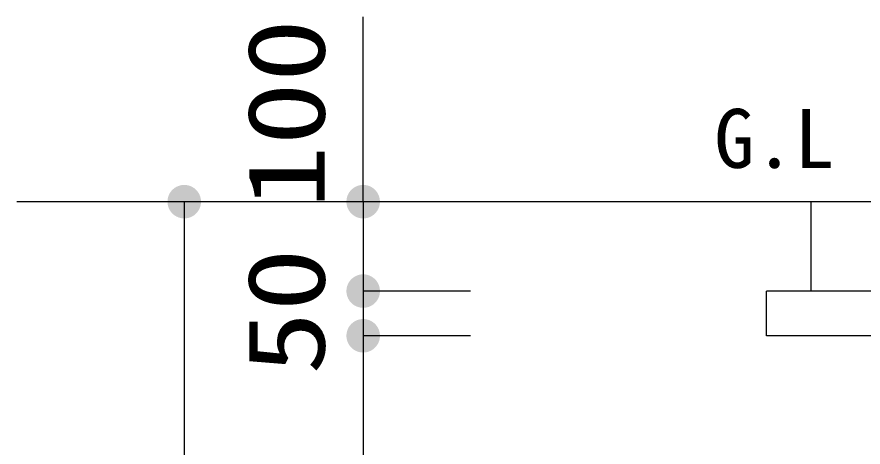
# Model space of a CAD drawing. Units: millimetres, scale not verified. Extents: x -8093 to 8093, y -5792 to 5792.
# Drawn here: x -1777 to -831, y -1585 to -1104 of the extents above; entities that cross this region are included whole.
import ezdxf
from ezdxf.enums import TextEntityAlignment as Align

# ---------------------------------------------------------------- set-up
doc = ezdxf.new("R2010")
doc.units = ezdxf.units.MM
doc.header["$LTSCALE"] = 30
doc.layers.add('0-2_00クル-フ-1機器', color=2, linetype='Continuous', lineweight=25)
doc.layers.add('0-3_00クル-フ-6寸法', color=132, linetype='Continuous', lineweight=25)
doc.styles.add('ＭＳ ゴシック', font='')
doc.styles.get('ＭＳ ゴシック').set_extended_font_data('MS Gothic')

msp = doc.modelspace()

# ---------------------------------------------------------------- linework, layer by layer
at = {"layer": '0-2_00クル-フ-1機器'}
for p, q in [((1029.82, -1310.82), (-1776.6, -1310.82)), ((-888.78, -1410.82), (-888.78, -1310.82)), ((-588.78, -1410.82), (-938.78, -1410.82)), ((-938.78, -1460.82), (-938.78, -1410.82)), ((-588.78, -1460.82), (-938.78, -1460.82))]:
    msp.add_line(p, q, dxfattribs=at)
at = {"layer": '0-3_00クル-フ-6寸法', "color": 4}
for p, q in [((-1389.58, -1310.82), (-1389.58, -1104.17)), ((-1469.58, -1310.82), (-1589.58, -1310.82)), ((-1589.58, -1310.82), (-1589.58, -3410.82)), ((-1269.58, -1310.82), (-1389.58, -1310.82)), ((-1389.58, -1310.82), (-1389.58, -1410.82)), ((-1269.58, -1410.82), (-1389.58, -1410.82)), ((-1269.58, -1410.82), (-1389.58, -1410.82)), ((-1389.58, -1410.82), (-1389.58, -1460.82)), ((-1269.58, -1460.82), (-1389.58, -1460.82)), ((-1269.58, -1460.82), (-1389.58, -1460.82)), ((-1389.58, -1460.82), (-1389.58, -3160.82))]:
    msp.add_line(p, q, dxfattribs=at)
at = {"layer": '0-3_00クル-フ-6寸法'}
for points in [[(-1589.58, -1310.82), (-1602.41, -1297.15), (-1600.6, -1295.65)], [(-1589.58, -1310.82), (-1600.6, -1295.65), (-1598.61, -1294.39)], [(-1589.58, -1310.82), (-1598.61, -1294.39), (-1596.48, -1293.39)], [(-1589.58, -1310.82), (-1596.48, -1293.39), (-1594.24, -1292.66)], [(-1589.58, -1310.82), (-1594.24, -1292.66), (-1591.93, -1292.22)], [(-1589.58, -1310.82), (-1591.93, -1292.22), (-1589.58, -1292.07)], [(-1589.58, -1310.82), (-1589.58, -1292.07), (-1587.23, -1292.22)], [(-1589.58, -1310.82), (-1587.23, -1292.22), (-1584.91, -1292.66)], [(-1589.58, -1310.82), (-1584.91, -1292.66), (-1582.67, -1293.39)], [(-1589.58, -1310.82), (-1582.67, -1293.39), (-1580.54, -1294.39)], [(-1589.58, -1310.82), (-1580.54, -1294.39), (-1578.56, -1295.65)], [(-1589.58, -1310.82), (-1578.56, -1295.65), (-1576.74, -1297.15)], [(-1389.58, -1310.82), (-1402.41, -1297.15), (-1400.6, -1295.65)], [(-1389.58, -1310.82), (-1400.6, -1295.65), (-1398.61, -1294.39)], [(-1389.58, -1310.82), (-1398.61, -1294.39), (-1396.48, -1293.39)], [(-1389.58, -1310.82), (-1396.48, -1293.39), (-1394.24, -1292.66)], [(-1389.58, -1310.82), (-1394.24, -1292.66), (-1391.93, -1292.22)], [(-1389.58, -1310.82), (-1391.93, -1292.22), (-1389.58, -1292.07)], [(-1389.58, -1310.82), (-1389.58, -1292.07), (-1387.23, -1292.22)], [(-1389.58, -1310.82), (-1387.23, -1292.22), (-1384.91, -1292.66)], [(-1389.58, -1310.82), (-1384.91, -1292.66), (-1382.67, -1293.39)], [(-1389.58, -1310.82), (-1382.67, -1293.39), (-1380.54, -1294.39)], [(-1389.58, -1310.82), (-1380.54, -1294.39), (-1378.56, -1295.65)], [(-1389.58, -1310.82), (-1378.56, -1295.65), (-1376.74, -1297.15)], [(-1589.58, -1310.82), (-1607.99, -1307.31), (-1607.41, -1305.03)], [(-1589.58, -1310.82), (-1607.41, -1305.03), (-1606.54, -1302.84)], [(-1589.58, -1310.82), (-1606.54, -1302.84), (-1605.41, -1300.77)], [(-1589.58, -1310.82), (-1605.41, -1300.77), (-1604.02, -1298.87)], [(-1589.58, -1310.82), (-1604.02, -1298.87), (-1602.41, -1297.15)], [(-1589.58, -1310.82), (-1576.74, -1297.15), (-1575.13, -1298.87)], [(-1589.58, -1310.82), (-1575.13, -1298.87), (-1573.75, -1300.77)], [(-1589.58, -1310.82), (-1573.75, -1300.77), (-1572.61, -1302.84)], [(-1589.58, -1310.82), (-1572.61, -1302.84), (-1571.74, -1305.03)], [(-1589.58, -1310.82), (-1571.74, -1305.03), (-1571.16, -1307.31)], [(-1389.58, -1310.82), (-1407.99, -1307.31), (-1407.41, -1305.03)], [(-1389.58, -1310.82), (-1407.41, -1305.03), (-1406.54, -1302.84)], [(-1389.58, -1310.82), (-1406.54, -1302.84), (-1405.41, -1300.77)], [(-1389.58, -1310.82), (-1405.41, -1300.77), (-1404.02, -1298.87)], [(-1389.58, -1310.82), (-1404.02, -1298.87), (-1402.41, -1297.15)], [(-1389.58, -1310.82), (-1376.74, -1297.15), (-1375.13, -1298.87)], [(-1389.58, -1310.82), (-1375.13, -1298.87), (-1373.75, -1300.77)], [(-1389.58, -1310.82), (-1373.75, -1300.77), (-1372.61, -1302.84)], [(-1389.58, -1310.82), (-1372.61, -1302.84), (-1371.74, -1305.03)], [(-1389.58, -1310.82), (-1371.74, -1305.03), (-1371.16, -1307.31)], [(-1589.58, -1310.82), (-1608.29, -1309.64), (-1607.99, -1307.31)], [(-1589.58, -1310.82), (-1608.29, -1312), (-1608.29, -1309.64)], [(-1589.58, -1310.82), (-1607.99, -1314.34), (-1608.29, -1312)], [(-1589.58, -1310.82), (-1607.41, -1316.62), (-1607.99, -1314.34)], [(-1589.58, -1310.82), (-1606.54, -1318.81), (-1607.41, -1316.62)], [(-1589.58, -1310.82), (-1605.41, -1320.87), (-1606.54, -1318.81)], [(-1589.58, -1310.82), (-1604.02, -1322.77), (-1605.41, -1320.87)], [(-1589.58, -1310.82), (-1602.41, -1324.49), (-1604.02, -1322.77)], [(-1589.58, -1310.82), (-1600.6, -1325.99), (-1602.41, -1324.49)], [(-1589.58, -1310.82), (-1598.61, -1327.25), (-1600.6, -1325.99)], [(-1589.58, -1310.82), (-1596.48, -1328.25), (-1598.61, -1327.25)], [(-1589.58, -1310.82), (-1594.24, -1328.98), (-1596.48, -1328.25)], [(-1589.58, -1310.82), (-1591.93, -1329.42), (-1594.24, -1328.98)], [(-1589.58, -1310.82), (-1589.58, -1329.57), (-1591.93, -1329.42)], [(-1589.58, -1310.82), (-1571.16, -1307.31), (-1570.86, -1309.64)], [(-1589.58, -1310.82), (-1570.86, -1309.64), (-1570.86, -1312)], [(-1589.58, -1310.82), (-1587.23, -1329.42), (-1589.58, -1329.57)], [(-1589.58, -1310.82), (-1584.91, -1328.98), (-1587.23, -1329.42)], [(-1589.58, -1310.82), (-1582.67, -1328.25), (-1584.91, -1328.98)], [(-1589.58, -1310.82), (-1580.54, -1327.25), (-1582.67, -1328.25)], [(-1589.58, -1310.82), (-1578.56, -1325.99), (-1580.54, -1327.25)], [(-1589.58, -1310.82), (-1576.74, -1324.49), (-1578.56, -1325.99)], [(-1589.58, -1310.82), (-1575.13, -1322.77), (-1576.74, -1324.49)], [(-1589.58, -1310.82), (-1573.75, -1320.87), (-1575.13, -1322.77)], [(-1589.58, -1310.82), (-1572.61, -1318.81), (-1573.75, -1320.87)], [(-1589.58, -1310.82), (-1571.74, -1316.62), (-1572.61, -1318.81)], [(-1589.58, -1310.82), (-1571.16, -1314.34), (-1571.74, -1316.62)], [(-1589.58, -1310.82), (-1570.86, -1312), (-1571.16, -1314.34)], [(-1389.58, -1310.82), (-1408.29, -1309.64), (-1407.99, -1307.31)], [(-1389.58, -1310.82), (-1408.29, -1312), (-1408.29, -1309.64)], [(-1389.58, -1310.82), (-1407.99, -1314.34), (-1408.29, -1312)], [(-1389.58, -1310.82), (-1407.41, -1316.62), (-1407.99, -1314.34)], [(-1389.58, -1310.82), (-1406.54, -1318.81), (-1407.41, -1316.62)], [(-1389.58, -1310.82), (-1405.41, -1320.87), (-1406.54, -1318.81)], [(-1389.58, -1310.82), (-1404.02, -1322.77), (-1405.41, -1320.87)], [(-1389.58, -1310.82), (-1402.41, -1324.49), (-1404.02, -1322.77)], [(-1389.58, -1310.82), (-1400.6, -1325.99), (-1402.41, -1324.49)], [(-1389.58, -1310.82), (-1398.61, -1327.25), (-1400.6, -1325.99)], [(-1389.58, -1310.82), (-1396.48, -1328.25), (-1398.61, -1327.25)], [(-1389.58, -1310.82), (-1394.24, -1328.98), (-1396.48, -1328.25)], [(-1389.58, -1310.82), (-1391.93, -1329.42), (-1394.24, -1328.98)], [(-1389.58, -1310.82), (-1389.58, -1329.57), (-1391.93, -1329.42)], [(-1389.58, -1310.82), (-1371.16, -1307.31), (-1370.86, -1309.64)], [(-1389.58, -1310.82), (-1370.86, -1309.64), (-1370.86, -1312)], [(-1389.58, -1310.82), (-1387.23, -1329.42), (-1389.58, -1329.57)], [(-1389.58, -1310.82), (-1384.91, -1328.98), (-1387.23, -1329.42)], [(-1389.58, -1310.82), (-1382.67, -1328.25), (-1384.91, -1328.98)], [(-1389.58, -1310.82), (-1380.54, -1327.25), (-1382.67, -1328.25)], [(-1389.58, -1310.82), (-1378.56, -1325.99), (-1380.54, -1327.25)], [(-1389.58, -1310.82), (-1376.74, -1324.49), (-1378.56, -1325.99)], [(-1389.58, -1310.82), (-1375.13, -1322.77), (-1376.74, -1324.49)], [(-1389.58, -1310.82), (-1373.75, -1320.87), (-1375.13, -1322.77)], [(-1389.58, -1310.82), (-1372.61, -1318.81), (-1373.75, -1320.87)], [(-1389.58, -1310.82), (-1371.74, -1316.62), (-1372.61, -1318.81)], [(-1389.58, -1310.82), (-1371.16, -1314.34), (-1371.74, -1316.62)], [(-1389.58, -1310.82), (-1370.86, -1312), (-1371.16, -1314.34)], [(-1389.58, -1410.82), (-1405.41, -1400.77), (-1404.02, -1398.87)], [(-1389.58, -1410.82), (-1405.41, -1400.77), (-1404.02, -1398.87)], [(-1389.58, -1410.82), (-1404.02, -1398.87), (-1402.41, -1397.15)], [(-1389.58, -1410.82), (-1404.02, -1398.87), (-1402.41, -1397.15)], [(-1389.58, -1410.82), (-1402.41, -1397.15), (-1400.6, -1395.65)], [(-1389.58, -1410.82), (-1402.41, -1397.15), (-1400.6, -1395.65)], [(-1389.58, -1410.82), (-1400.6, -1395.65), (-1398.61, -1394.39)], [(-1389.58, -1410.82), (-1400.6, -1395.65), (-1398.61, -1394.39)], [(-1389.58, -1410.82), (-1398.61, -1394.39), (-1396.48, -1393.39)], [(-1389.58, -1410.82), (-1398.61, -1394.39), (-1396.48, -1393.39)], [(-1389.58, -1410.82), (-1396.48, -1393.39), (-1394.24, -1392.66)], [(-1389.58, -1410.82), (-1396.48, -1393.39), (-1394.24, -1392.66)], [(-1389.58, -1410.82), (-1394.24, -1392.66), (-1391.93, -1392.22)], [(-1389.58, -1410.82), (-1394.24, -1392.66), (-1391.93, -1392.22)], [(-1389.58, -1410.82), (-1391.93, -1392.22), (-1389.58, -1392.07)], [(-1389.58, -1410.82), (-1391.93, -1392.22), (-1389.58, -1392.07)], [(-1389.58, -1410.82), (-1389.58, -1392.07), (-1387.23, -1392.22)], [(-1389.58, -1410.82), (-1389.58, -1392.07), (-1387.23, -1392.22)], [(-1389.58, -1410.82), (-1387.23, -1392.22), (-1384.91, -1392.66)], [(-1389.58, -1410.82), (-1387.23, -1392.22), (-1384.91, -1392.66)], [(-1389.58, -1410.82), (-1384.91, -1392.66), (-1382.67, -1393.39)], [(-1389.58, -1410.82), (-1384.91, -1392.66), (-1382.67, -1393.39)], [(-1389.58, -1410.82), (-1382.67, -1393.39), (-1380.54, -1394.39)], [(-1389.58, -1410.82), (-1382.67, -1393.39), (-1380.54, -1394.39)], [(-1389.58, -1410.82), (-1380.54, -1394.39), (-1378.56, -1395.65)], [(-1389.58, -1410.82), (-1380.54, -1394.39), (-1378.56, -1395.65)], [(-1389.58, -1410.82), (-1378.56, -1395.65), (-1376.74, -1397.15)], [(-1389.58, -1410.82), (-1378.56, -1395.65), (-1376.74, -1397.15)], [(-1389.58, -1410.82), (-1376.74, -1397.15), (-1375.13, -1398.87)], [(-1389.58, -1410.82), (-1376.74, -1397.15), (-1375.13, -1398.87)], [(-1389.58, -1410.82), (-1375.13, -1398.87), (-1373.75, -1400.77)], [(-1389.58, -1410.82), (-1375.13, -1398.87), (-1373.75, -1400.77)], [(-1389.58, -1410.82), (-1408.29, -1409.64), (-1407.99, -1407.31)], [(-1389.58, -1410.82), (-1408.29, -1409.64), (-1407.99, -1407.31)], [(-1389.58, -1410.82), (-1407.99, -1407.31), (-1407.41, -1405.03)], [(-1389.58, -1410.82), (-1407.99, -1407.31), (-1407.41, -1405.03)], [(-1389.58, -1410.82), (-1407.41, -1405.03), (-1406.54, -1402.84)], [(-1389.58, -1410.82), (-1407.41, -1405.03), (-1406.54, -1402.84)], [(-1389.58, -1410.82), (-1406.54, -1402.84), (-1405.41, -1400.77)], [(-1389.58, -1410.82), (-1406.54, -1402.84), (-1405.41, -1400.77)], [(-1389.58, -1410.82), (-1373.75, -1400.77), (-1372.61, -1402.84)], [(-1389.58, -1410.82), (-1373.75, -1400.77), (-1372.61, -1402.84)], [(-1389.58, -1410.82), (-1372.61, -1402.84), (-1371.74, -1405.03)], [(-1389.58, -1410.82), (-1372.61, -1402.84), (-1371.74, -1405.03)], [(-1389.58, -1410.82), (-1371.74, -1405.03), (-1371.16, -1407.31)], [(-1389.58, -1410.82), (-1371.74, -1405.03), (-1371.16, -1407.31)], [(-1389.58, -1410.82), (-1371.16, -1407.31), (-1370.86, -1409.64)], [(-1389.58, -1410.82), (-1371.16, -1407.31), (-1370.86, -1409.64)], [(-1389.58, -1410.82), (-1408.29, -1412), (-1408.29, -1409.64)], [(-1389.58, -1410.82), (-1408.29, -1412), (-1408.29, -1409.64)], [(-1389.58, -1410.82), (-1407.99, -1414.34), (-1408.29, -1412)], [(-1389.58, -1410.82), (-1407.99, -1414.34), (-1408.29, -1412)], [(-1389.58, -1410.82), (-1407.41, -1416.62), (-1407.99, -1414.34)], [(-1389.58, -1410.82), (-1407.41, -1416.62), (-1407.99, -1414.34)], [(-1389.58, -1410.82), (-1406.54, -1418.81), (-1407.41, -1416.62)], [(-1389.58, -1410.82), (-1406.54, -1418.81), (-1407.41, -1416.62)], [(-1389.58, -1410.82), (-1405.41, -1420.87), (-1406.54, -1418.81)], [(-1389.58, -1410.82), (-1405.41, -1420.87), (-1406.54, -1418.81)], [(-1389.58, -1410.82), (-1404.02, -1422.77), (-1405.41, -1420.87)], [(-1389.58, -1410.82), (-1404.02, -1422.77), (-1405.41, -1420.87)], [(-1389.58, -1410.82), (-1402.41, -1424.49), (-1404.02, -1422.77)], [(-1389.58, -1410.82), (-1402.41, -1424.49), (-1404.02, -1422.77)], [(-1389.58, -1410.82), (-1400.6, -1425.99), (-1402.41, -1424.49)], [(-1389.58, -1410.82), (-1400.6, -1425.99), (-1402.41, -1424.49)], [(-1389.58, -1410.82), (-1398.61, -1427.25), (-1400.6, -1425.99)], [(-1389.58, -1410.82), (-1398.61, -1427.25), (-1400.6, -1425.99)], [(-1389.58, -1410.82), (-1396.48, -1428.25), (-1398.61, -1427.25)], [(-1389.58, -1410.82), (-1396.48, -1428.25), (-1398.61, -1427.25)], [(-1389.58, -1410.82), (-1394.24, -1428.98), (-1396.48, -1428.25)], [(-1389.58, -1410.82), (-1394.24, -1428.98), (-1396.48, -1428.25)], [(-1389.58, -1410.82), (-1391.93, -1429.42), (-1394.24, -1428.98)], [(-1389.58, -1410.82), (-1391.93, -1429.42), (-1394.24, -1428.98)], [(-1389.58, -1410.82), (-1389.58, -1429.57), (-1391.93, -1429.42)], [(-1389.58, -1410.82), (-1389.58, -1429.57), (-1391.93, -1429.42)], [(-1389.58, -1410.82), (-1370.86, -1409.64), (-1370.86, -1412)], [(-1389.58, -1410.82), (-1370.86, -1409.64), (-1370.86, -1412)], [(-1389.58, -1410.82), (-1387.23, -1429.42), (-1389.58, -1429.57)], [(-1389.58, -1410.82), (-1384.91, -1428.98), (-1387.23, -1429.42)], [(-1389.58, -1410.82), (-1382.67, -1428.25), (-1384.91, -1428.98)], [(-1389.58, -1410.82), (-1380.54, -1427.25), (-1382.67, -1428.25)], [(-1389.58, -1410.82), (-1378.56, -1425.99), (-1380.54, -1427.25)], [(-1389.58, -1410.82), (-1376.74, -1424.49), (-1378.56, -1425.99)], [(-1389.58, -1410.82), (-1375.13, -1422.77), (-1376.74, -1424.49)], [(-1389.58, -1410.82), (-1373.75, -1420.87), (-1375.13, -1422.77)], [(-1389.58, -1410.82), (-1372.61, -1418.81), (-1373.75, -1420.87)], [(-1389.58, -1410.82), (-1371.74, -1416.62), (-1372.61, -1418.81)], [(-1389.58, -1410.82), (-1371.16, -1414.34), (-1371.74, -1416.62)], [(-1389.58, -1410.82), (-1370.86, -1412), (-1371.16, -1414.34)], [(-1389.58, -1410.82), (-1387.23, -1429.42), (-1389.58, -1429.57)], [(-1389.58, -1410.82), (-1384.91, -1428.98), (-1387.23, -1429.42)], [(-1389.58, -1410.82), (-1382.67, -1428.25), (-1384.91, -1428.98)], [(-1389.58, -1410.82), (-1380.54, -1427.25), (-1382.67, -1428.25)], [(-1389.58, -1410.82), (-1378.56, -1425.99), (-1380.54, -1427.25)], [(-1389.58, -1410.82), (-1376.74, -1424.49), (-1378.56, -1425.99)], [(-1389.58, -1410.82), (-1375.13, -1422.77), (-1376.74, -1424.49)], [(-1389.58, -1410.82), (-1373.75, -1420.87), (-1375.13, -1422.77)], [(-1389.58, -1410.82), (-1372.61, -1418.81), (-1373.75, -1420.87)], [(-1389.58, -1410.82), (-1371.74, -1416.62), (-1372.61, -1418.81)], [(-1389.58, -1410.82), (-1371.16, -1414.34), (-1371.74, -1416.62)], [(-1389.58, -1410.82), (-1370.86, -1412), (-1371.16, -1414.34)], [(-1389.58, -1460.82), (-1402.41, -1447.15), (-1400.6, -1445.65)], [(-1389.58, -1460.82), (-1402.41, -1447.15), (-1400.6, -1445.65)], [(-1389.58, -1460.82), (-1400.6, -1445.65), (-1398.61, -1444.39)], [(-1389.58, -1460.82), (-1400.6, -1445.65), (-1398.61, -1444.39)], [(-1389.58, -1460.82), (-1398.61, -1444.39), (-1396.48, -1443.39)], [(-1389.58, -1460.82), (-1398.61, -1444.39), (-1396.48, -1443.39)], [(-1389.58, -1460.82), (-1396.48, -1443.39), (-1394.24, -1442.66)], [(-1389.58, -1460.82), (-1396.48, -1443.39), (-1394.24, -1442.66)], [(-1389.58, -1460.82), (-1394.24, -1442.66), (-1391.93, -1442.22)], [(-1389.58, -1460.82), (-1394.24, -1442.66), (-1391.93, -1442.22)], [(-1389.58, -1460.82), (-1391.93, -1442.22), (-1389.58, -1442.07)], [(-1389.58, -1460.82), (-1391.93, -1442.22), (-1389.58, -1442.07)], [(-1389.58, -1460.82), (-1389.58, -1442.07), (-1387.23, -1442.22)], [(-1389.58, -1460.82), (-1389.58, -1442.07), (-1387.23, -1442.22)], [(-1389.58, -1460.82), (-1387.23, -1442.22), (-1384.91, -1442.66)], [(-1389.58, -1460.82), (-1387.23, -1442.22), (-1384.91, -1442.66)], [(-1389.58, -1460.82), (-1384.91, -1442.66), (-1382.67, -1443.39)], [(-1389.58, -1460.82), (-1384.91, -1442.66), (-1382.67, -1443.39)], [(-1389.58, -1460.82), (-1382.67, -1443.39), (-1380.54, -1444.39)], [(-1389.58, -1460.82), (-1382.67, -1443.39), (-1380.54, -1444.39)], [(-1389.58, -1460.82), (-1380.54, -1444.39), (-1378.56, -1445.65)], [(-1389.58, -1460.82), (-1380.54, -1444.39), (-1378.56, -1445.65)], [(-1389.58, -1460.82), (-1378.56, -1445.65), (-1376.74, -1447.15)], [(-1389.58, -1460.82), (-1378.56, -1445.65), (-1376.74, -1447.15)], [(-1389.58, -1460.82), (-1407.99, -1457.31), (-1407.41, -1455.03)], [(-1389.58, -1460.82), (-1407.99, -1457.31), (-1407.41, -1455.03)], [(-1389.58, -1460.82), (-1407.41, -1455.03), (-1406.54, -1452.84)], [(-1389.58, -1460.82), (-1407.41, -1455.03), (-1406.54, -1452.84)], [(-1389.58, -1460.82), (-1406.54, -1452.84), (-1405.41, -1450.77)], [(-1389.58, -1460.82), (-1406.54, -1452.84), (-1405.41, -1450.77)], [(-1389.58, -1460.82), (-1405.41, -1450.77), (-1404.02, -1448.87)], [(-1389.58, -1460.82), (-1405.41, -1450.77), (-1404.02, -1448.87)], [(-1389.58, -1460.82), (-1404.02, -1448.87), (-1402.41, -1447.15)], [(-1389.58, -1460.82), (-1404.02, -1448.87), (-1402.41, -1447.15)], [(-1389.58, -1460.82), (-1376.74, -1447.15), (-1375.13, -1448.87)], [(-1389.58, -1460.82), (-1376.74, -1447.15), (-1375.13, -1448.87)], [(-1389.58, -1460.82), (-1375.13, -1448.87), (-1373.75, -1450.77)], [(-1389.58, -1460.82), (-1375.13, -1448.87), (-1373.75, -1450.77)], [(-1389.58, -1460.82), (-1373.75, -1450.77), (-1372.61, -1452.84)], [(-1389.58, -1460.82), (-1373.75, -1450.77), (-1372.61, -1452.84)], [(-1389.58, -1460.82), (-1372.61, -1452.84), (-1371.74, -1455.03)], [(-1389.58, -1460.82), (-1372.61, -1452.84), (-1371.74, -1455.03)], [(-1389.58, -1460.82), (-1371.74, -1455.03), (-1371.16, -1457.31)], [(-1389.58, -1460.82), (-1371.74, -1455.03), (-1371.16, -1457.31)], [(-1389.58, -1460.82), (-1408.29, -1459.64), (-1407.99, -1457.31)], [(-1389.58, -1460.82), (-1408.29, -1459.64), (-1407.99, -1457.31)], [(-1389.58, -1460.82), (-1408.29, -1462), (-1408.29, -1459.64)], [(-1389.58, -1460.82), (-1408.29, -1462), (-1408.29, -1459.64)], [(-1389.58, -1460.82), (-1407.99, -1464.34), (-1408.29, -1462)], [(-1389.58, -1460.82), (-1407.99, -1464.34), (-1408.29, -1462)], [(-1389.58, -1460.82), (-1407.41, -1466.62), (-1407.99, -1464.34)], [(-1389.58, -1460.82), (-1407.41, -1466.62), (-1407.99, -1464.34)], [(-1389.58, -1460.82), (-1406.54, -1468.81), (-1407.41, -1466.62)], [(-1389.58, -1460.82), (-1406.54, -1468.81), (-1407.41, -1466.62)], [(-1389.58, -1460.82), (-1405.41, -1470.87), (-1406.54, -1468.81)], [(-1389.58, -1460.82), (-1405.41, -1470.87), (-1406.54, -1468.81)], [(-1389.58, -1460.82), (-1404.02, -1472.77), (-1405.41, -1470.87)], [(-1389.58, -1460.82), (-1404.02, -1472.77), (-1405.41, -1470.87)], [(-1389.58, -1460.82), (-1402.41, -1474.49), (-1404.02, -1472.77)], [(-1389.58, -1460.82), (-1402.41, -1474.49), (-1404.02, -1472.77)], [(-1389.58, -1460.82), (-1400.6, -1475.99), (-1402.41, -1474.49)], [(-1389.58, -1460.82), (-1400.6, -1475.99), (-1402.41, -1474.49)], [(-1389.58, -1460.82), (-1398.61, -1477.25), (-1400.6, -1475.99)], [(-1389.58, -1460.82), (-1398.61, -1477.25), (-1400.6, -1475.99)], [(-1389.58, -1460.82), (-1396.48, -1478.25), (-1398.61, -1477.25)], [(-1389.58, -1460.82), (-1396.48, -1478.25), (-1398.61, -1477.25)], [(-1389.58, -1460.82), (-1394.24, -1478.98), (-1396.48, -1478.25)], [(-1389.58, -1460.82), (-1394.24, -1478.98), (-1396.48, -1478.25)], [(-1389.58, -1460.82), (-1391.93, -1479.42), (-1394.24, -1478.98)], [(-1389.58, -1460.82), (-1391.93, -1479.42), (-1394.24, -1478.98)], [(-1389.58, -1460.82), (-1389.58, -1479.57), (-1391.93, -1479.42)], [(-1389.58, -1460.82), (-1389.58, -1479.57), (-1391.93, -1479.42)], [(-1389.58, -1460.82), (-1371.16, -1457.31), (-1370.86, -1459.64)], [(-1389.58, -1460.82), (-1371.16, -1457.31), (-1370.86, -1459.64)], [(-1389.58, -1460.82), (-1370.86, -1459.64), (-1370.86, -1462)], [(-1389.58, -1460.82), (-1370.86, -1459.64), (-1370.86, -1462)], [(-1389.58, -1460.82), (-1387.23, -1479.42), (-1389.58, -1479.57)], [(-1389.58, -1460.82), (-1384.91, -1478.98), (-1387.23, -1479.42)], [(-1389.58, -1460.82), (-1382.67, -1478.25), (-1384.91, -1478.98)], [(-1389.58, -1460.82), (-1380.54, -1477.25), (-1382.67, -1478.25)], [(-1389.58, -1460.82), (-1378.56, -1475.99), (-1380.54, -1477.25)], [(-1389.58, -1460.82), (-1376.74, -1474.49), (-1378.56, -1475.99)], [(-1389.58, -1460.82), (-1375.13, -1472.77), (-1376.74, -1474.49)], [(-1389.58, -1460.82), (-1373.75, -1470.87), (-1375.13, -1472.77)], [(-1389.58, -1460.82), (-1372.61, -1468.81), (-1373.75, -1470.87)], [(-1389.58, -1460.82), (-1371.74, -1466.62), (-1372.61, -1468.81)], [(-1389.58, -1460.82), (-1371.16, -1464.34), (-1371.74, -1466.62)], [(-1389.58, -1460.82), (-1370.86, -1462), (-1371.16, -1464.34)], [(-1389.58, -1460.82), (-1387.23, -1479.42), (-1389.58, -1479.57)], [(-1389.58, -1460.82), (-1384.91, -1478.98), (-1387.23, -1479.42)], [(-1389.58, -1460.82), (-1382.67, -1478.25), (-1384.91, -1478.98)], [(-1389.58, -1460.82), (-1380.54, -1477.25), (-1382.67, -1478.25)], [(-1389.58, -1460.82), (-1378.56, -1475.99), (-1380.54, -1477.25)], [(-1389.58, -1460.82), (-1376.74, -1474.49), (-1378.56, -1475.99)], [(-1389.58, -1460.82), (-1375.13, -1472.77), (-1376.74, -1474.49)], [(-1389.58, -1460.82), (-1373.75, -1470.87), (-1375.13, -1472.77)], [(-1389.58, -1460.82), (-1372.61, -1468.81), (-1373.75, -1470.87)], [(-1389.58, -1460.82), (-1371.74, -1466.62), (-1372.61, -1468.81)], [(-1389.58, -1460.82), (-1371.16, -1464.34), (-1371.74, -1466.62)], [(-1389.58, -1460.82), (-1370.86, -1462), (-1371.16, -1464.34)]]:
    msp.add_solid(points, dxfattribs=at)

# ---------------------------------------------------------------- texts
at = {"layer": '0-2_00クル-フ-1機器', "color": 4, "style": 'ＭＳ ゴシック'}
msp.add_text('G.L', height=65.98, dxfattribs=at).set_placement((-997.23, -1292.83), align=Align.BOTTOM_LEFT)
at = {"layer": '0-3_00クル-フ-6寸法', "color": 3, "style": 'ＭＳ ゴシック', "width": 1.2}
for s, p in [('100', (-1406.67, -1318.67)), ('50', (-1406.67, -1504.39))]:
    msp.add_text(s, height=86.66, rotation=90, dxfattribs=at).set_placement(p, align=Align.BOTTOM_LEFT)

doc.saveas('drawing.dxf')
